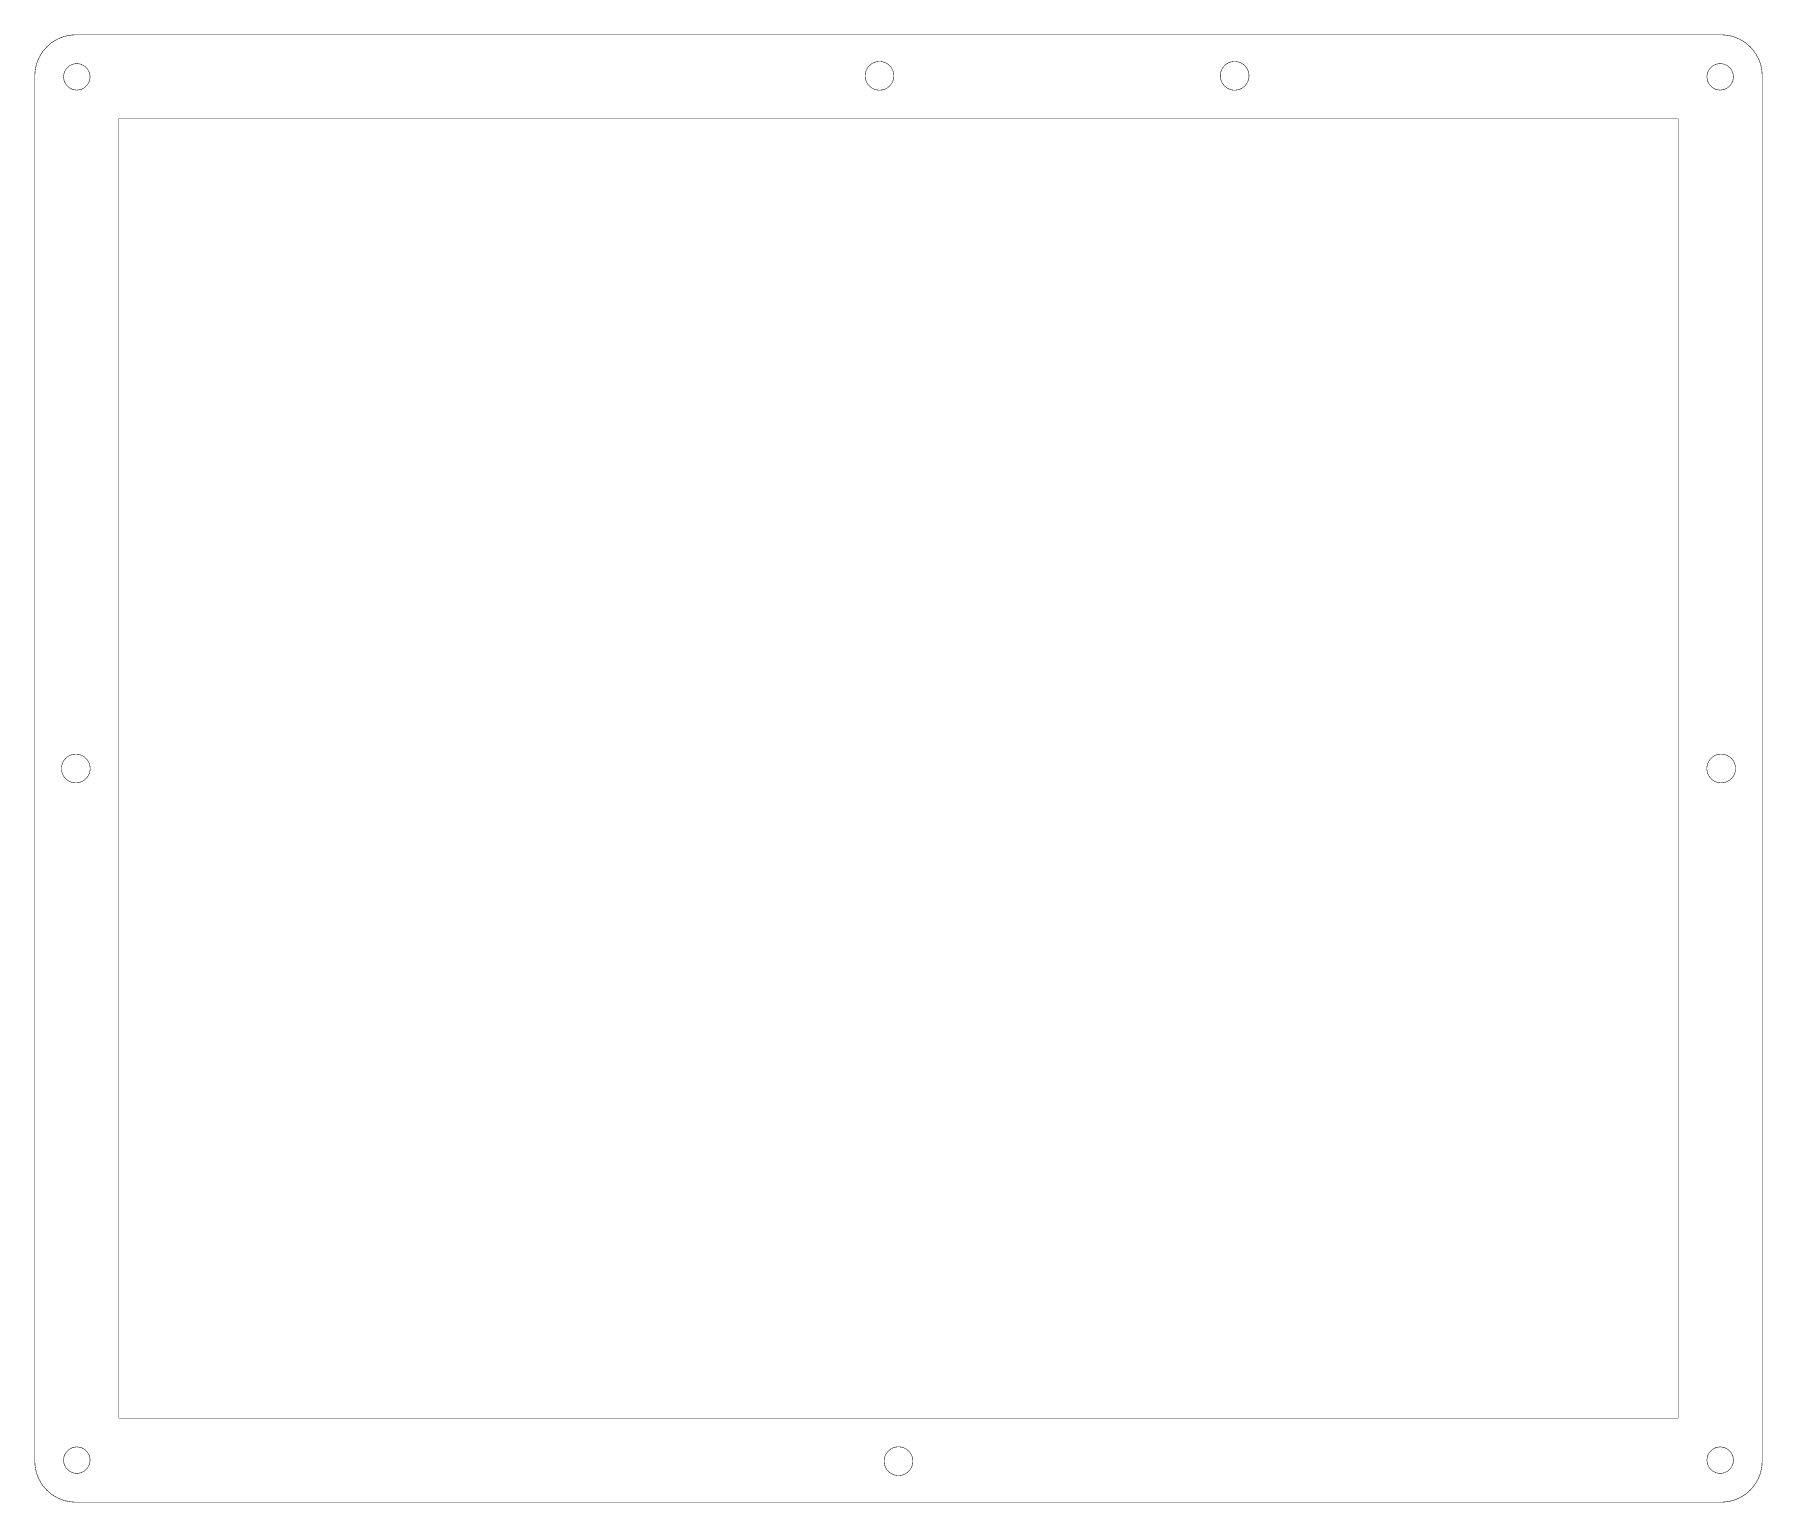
# Model space of a CAD drawing. Extents: x 0.2 to 5.18, y 0.2 to 4.43.
import ezdxf

# ---------------------------------------------------------------- set-up
doc = ezdxf.new("R2010")
doc.units = 0
doc.layers.get('0').update_dxf_attribs({"linetype": 'CONTINUOUS'})

msp = doc.modelspace()

# ---------------------------------------------------------------- linework, layer by layer
at = {"color": 5, "const_width": 0.001488}
for points in [[(5.05707, 4.43033), (5.0664, 4.42996), (5.07557, 4.42893), (5.08475, 4.42708), (5.09364, 4.42458), (5.10232, 4.42139), (5.11074, 4.41749), (5.11887, 4.41292), (5.12657, 4.40782), (5.13385, 4.40207), (5.14068, 4.39578), (5.14697, 4.38894), (5.15267, 4.38167), (5.15782, 4.37397), (5.16238, 4.36583), (5.16624, 4.35747), (5.16949, 4.34874), (5.17199, 4.33985), (5.17383, 4.33074), (5.17486, 4.3215), (5.17529, 4.31222), (5.17524, 0.320042), (5.17486, 0.310818), (5.17383, 0.301594), (5.17199, 0.292481), (5.16949, 0.283583), (5.16624, 0.274849), (5.16238, 0.266493), (5.15782, 0.258356), (5.15267, 0.250651), (5.14697, 0.243381), (5.14068, 0.236546), (5.13385, 0.230251), (5.12657, 0.224501), (5.11887, 0.219401), (5.11074, 0.214844), (5.10232, 0.210992), (5.09364, 0.207736), (5.08475, 0.20524), (5.07557, 0.203396), (5.0664, 0.202365), (5.05707, 0.201932), (0.314996, 0.201932), (0.305718, 0.202365), (0.296496, 0.203396), (0.287381, 0.20524), (0.278483, 0.207736), (0.269749, 0.210992), (0.261393, 0.214844), (0.253256, 0.219401), (0.245551, 0.224501), (0.238282, 0.230251), (0.231446, 0.236546), (0.225151, 0.243381), (0.219401, 0.250651), (0.214301, 0.258356), (0.209744, 0.266493), (0.205892, 0.274849), (0.202636, 0.283583), (0.200142, 0.292481), (0.198296, 0.301594), (0.197265, 0.310818), (0.196832, 0.320096), (0.196886, 4.31222), (0.197265, 4.3215), (0.198296, 4.33074), (0.200142, 4.33985), (0.202636, 4.34874), (0.205892, 4.35747), (0.209744, 4.36583), (0.214301, 4.37397), (0.219401, 4.38167), (0.225151, 4.38894), (0.231446, 4.39578), (0.238282, 4.40207), (0.245551, 4.40782), (0.253256, 4.41292), (0.261393, 4.41749), (0.269749, 4.42139), (0.278483, 4.42458), (0.287381, 4.42708), (0.296496, 4.42893), (0.305718, 4.42996), (0.314996, 4.43039), (5.05707, 4.43033)], [(0.306044, 4.34581), (0.295356, 4.34033), (0.286893, 4.33187), (0.281412, 4.32118), (0.279514, 4.30931), (0.281412, 4.29742), (0.286893, 4.28674), (0.295356, 4.27826), (0.306044, 4.27279), (0.317925, 4.27089), (0.329807, 4.27279), (0.340494, 4.27826), (0.348958, 4.28674), (0.354438, 4.29742), (0.356282, 4.30931), (0.354438, 4.32118), (0.348958, 4.33187), (0.340494, 4.34033), (0.329807, 4.34581), (0.317925, 4.34765), (0.306044, 4.34581)], [(2.6281, 4.35346), (2.62483, 4.35308), (2.62164, 4.35243), (2.61854, 4.35157), (2.61546, 4.35047), (2.61253, 4.34907), (2.60969, 4.3475), (2.60699, 4.34571), (2.60444, 4.34369), (2.60211, 4.34147), (2.59987, 4.33908), (2.59787, 4.33653), (2.59608, 4.33382), (2.59446, 4.331), (2.5931, 4.32807), (2.59196, 4.32503), (2.5911, 4.32189), (2.5905, 4.31874), (2.59006, 4.31549), (2.58996, 4.31222), (2.59006, 4.30897), (2.5905, 4.30578), (2.5911, 4.30257), (2.59196, 4.29949), (2.5931, 4.29644), (2.59446, 4.29351), (2.59608, 4.29064), (2.59787, 4.28792), (2.59987, 4.28543), (2.60211, 4.28304), (2.60444, 4.28082), (2.60699, 4.27881), (2.60969, 4.27696), (2.61253, 4.27539), (2.61546, 4.27403), (2.61854, 4.27294), (2.62164, 4.27208), (2.62483, 4.27138), (2.6281, 4.27106), (2.63129, 4.27089), (2.63456, 4.27106), (2.63775, 4.27138), (2.64094, 4.27208), (2.64404, 4.27294), (2.64714, 4.27403), (2.65007, 4.27539), (2.65289, 4.27696), (2.6556, 4.27881), (2.65815, 4.28082), (2.66054, 4.28304), (2.66271, 4.28543), (2.66471, 4.28792), (2.66656, 4.29064), (2.66812, 4.29351), (2.66949, 4.29644), (2.67063, 4.29949), (2.6715, 4.30257), (2.67215, 4.30578), (2.67253, 4.30897), (2.67264, 4.31222), (2.67253, 4.31549), (2.67215, 4.31874), (2.6715, 4.32189), (2.67063, 4.32503), (2.66949, 4.32807), (2.66812, 4.331), (2.66656, 4.33382), (2.66471, 4.33653), (2.66271, 4.33908), (2.66054, 4.34147), (2.65815, 4.34369), (2.6556, 4.34571), (2.65289, 4.3475), (2.65007, 4.34907), (2.64714, 4.35047), (2.64404, 4.35157), (2.64094, 4.35243), (2.63775, 4.35308), (2.63456, 4.35346), (2.63129, 4.35357), (2.6281, 4.35346)], [(3.65169, 4.35346), (3.64844, 4.35308), (3.64529, 4.35243), (3.64214, 4.35157), (3.63911, 4.35047), (3.63612, 4.34907), (3.63331, 4.3475), (3.63064, 4.34571), (3.6281, 4.34369), (3.62571, 4.34147), (3.62349, 4.33908), (3.62147, 4.33653), (3.61968, 4.33382), (3.61806, 4.331), (3.61675, 4.32807), (3.61561, 4.32503), (3.61475, 4.32189), (3.6141, 4.31874), (3.61372, 4.31549), (3.61361, 4.31222), (3.61372, 4.30897), (3.6141, 4.30578), (3.61475, 4.30257), (3.61561, 4.29949), (3.61675, 4.29644), (3.61806, 4.29351), (3.61968, 4.29064), (3.62147, 4.28792), (3.62349, 4.28543), (3.62571, 4.28304), (3.6281, 4.28082), (3.63064, 4.27881), (3.63331, 4.27696), (3.63612, 4.27539), (3.63911, 4.27403), (3.64214, 4.27294), (3.64529, 4.27208), (3.64844, 4.27138), (3.65169, 4.27106), (3.65494, 4.27089), (3.65815, 4.27106), (3.6614, 4.27138), (3.66456, 4.27208), (3.66769, 4.27294), (3.67074, 4.27403), (3.67372, 4.27539), (3.67654, 4.27696), (3.67919, 4.27881), (3.68175, 4.28082), (3.68414, 4.28304), (3.68636, 4.28543), (3.68837, 4.28792), (3.69015, 4.29064), (3.69179, 4.29351), (3.69308, 4.29644), (3.69422, 4.29949), (3.6951, 4.30257), (3.69575, 4.30578), (3.69613, 4.30897), (3.69624, 4.31222), (3.69613, 4.31549), (3.69575, 4.31874), (3.6951, 4.32189), (3.69422, 4.32503), (3.69308, 4.32807), (3.69179, 4.331), (3.69015, 4.33382), (3.68837, 4.33653), (3.68636, 4.33908), (3.68414, 4.34147), (3.68175, 4.34369), (3.67919, 4.34571), (3.67654, 4.3475), (3.67372, 4.34907), (3.67074, 4.35047), (3.66769, 4.35157), (3.66456, 4.35243), (3.6614, 4.35308), (3.65815, 4.35346), (3.65494, 4.35357), (3.65169, 4.35346)], [(5.04232, 4.34581), (5.03163, 4.34033), (5.02317, 4.33187), (5.01768, 4.32118), (5.01579, 4.30931), (5.01768, 4.29742), (5.02317, 4.28674), (5.03163, 4.27826), (5.04232, 4.27279), (5.05419, 4.27094), (5.06603, 4.27279), (5.07676, 4.27826), (5.08518, 4.28674), (5.09071, 4.29742), (5.09256, 4.30931), (5.09071, 4.32118), (5.08518, 4.33187), (5.07676, 4.34033), (5.06603, 4.34581), (5.05419, 4.34765), (5.04232, 4.34581)], [(0.438965, 4.18826), (4.93311, 4.18826), (4.93311, 0.444065), (0.438965, 0.444065), (0.438965, 4.18826)], [(0.31174, 2.35736), (0.308485, 2.35699), (0.305339, 2.35633), (0.302192, 2.35547), (0.299154, 2.35433), (0.296224, 2.35303), (0.293403, 2.3514), (0.29069, 2.34961), (0.28814, 2.3476), (0.285753, 2.34538), (0.283529, 2.34299), (0.281521, 2.34044), (0.279731, 2.33778), (0.278157, 2.33496), (0.276747, 2.33197), (0.275663, 2.32894), (0.274794, 2.32579), (0.274143, 2.32264), (0.273762, 2.31939), (0.2736, 2.31619), (0.273762, 2.31293), (0.274143, 2.30974), (0.274794, 2.30653), (0.275663, 2.30339), (0.276747, 2.30035), (0.278157, 2.29736), (0.279731, 2.29454), (0.281521, 2.29189), (0.283529, 2.28933), (0.285753, 2.28694), (0.28814, 2.28472), (0.29069, 2.28271), (0.293403, 2.28093), (0.296224, 2.27929), (0.299154, 2.278), (0.302192, 2.27686), (0.305339, 2.27599), (0.308485, 2.27533), (0.31174, 2.27496), (0.314996, 2.27485), (0.318251, 2.27496), (0.321451, 2.27533), (0.324653, 2.27599), (0.327746, 2.27686), (0.330783, 2.278), (0.333713, 2.27929), (0.336589, 2.28093), (0.339301, 2.28271), (0.341797, 2.28472), (0.344239, 2.28694), (0.346408, 2.28933), (0.348415, 2.29189), (0.350261, 2.29454), (0.351833, 2.29736), (0.35319, 2.30035), (0.354275, 2.30339), (0.355143, 2.30653), (0.355849, 2.30974), (0.356174, 2.31293), (0.356337, 2.31619), (0.356174, 2.31939), (0.355849, 2.32264), (0.355143, 2.32579), (0.354275, 2.32894), (0.35319, 2.33197), (0.351833, 2.33496), (0.350261, 2.33778), (0.348415, 2.34044), (0.346408, 2.34299), (0.344239, 2.34538), (0.341797, 2.3476), (0.339301, 2.34961), (0.336589, 2.3514), (0.333713, 2.35303), (0.330783, 2.35433), (0.327746, 2.35547), (0.324653, 2.35633), (0.321451, 2.35699), (0.318251, 2.35736), (0.314996, 2.35747), (0.31174, 2.35736)], [(5.05388, 2.35736), (5.05067, 2.35699), (5.04747, 2.35633), (5.04438, 2.35547), (5.04135, 2.35433), (5.03842, 2.35303), (5.03554, 2.3514), (5.03282, 2.34961), (5.03033, 2.3476), (5.02789, 2.34538), (5.02572, 2.34299), (5.02371, 2.34044), (5.02186, 2.33778), (5.02029, 2.33496), (5.01893, 2.33197), (5.01785, 2.32894), (5.01699, 2.32579), (5.01628, 2.32264), (5.01594, 2.31939), (5.01579, 2.31619), (5.01594, 2.31293), (5.01628, 2.30974), (5.01699, 2.30653), (5.01785, 2.30339), (5.01893, 2.30035), (5.02029, 2.29736), (5.02186, 2.29454), (5.02371, 2.29189), (5.02572, 2.28933), (5.02789, 2.28694), (5.03033, 2.28472), (5.03282, 2.28271), (5.03554, 2.28093), (5.03842, 2.27929), (5.04135, 2.278), (5.04438, 2.27686), (5.04747, 2.27599), (5.05067, 2.27533), (5.05388, 2.27496), (5.05707, 2.27485), (5.06033, 2.27496), (5.06364, 2.27533), (5.06679, 2.27599), (5.06993, 2.27686), (5.07297, 2.278), (5.07585, 2.27929), (5.07872, 2.28093), (5.08143, 2.28271), (5.08399, 2.28472), (5.08637, 2.28694), (5.0886, 2.28933), (5.0906, 2.29189), (5.09239, 2.29454), (5.09397, 2.29736), (5.09532, 2.30035), (5.09646, 2.30339), (5.09733, 2.30653), (5.09799, 2.30974), (5.09836, 2.31293), (5.09847, 2.31619), (5.09836, 2.31939), (5.09799, 2.32264), (5.09733, 2.32579), (5.09646, 2.32894), (5.09532, 2.33197), (5.09397, 2.33496), (5.09239, 2.33778), (5.0906, 2.34044), (5.0886, 2.34299), (5.08637, 2.34538), (5.08399, 2.3476), (5.08143, 2.34961), (5.07872, 2.3514), (5.07585, 2.35303), (5.07297, 2.35433), (5.06993, 2.35547), (5.06679, 2.35633), (5.06364, 2.35699), (5.06033, 2.35736), (5.05707, 2.35747), (5.05388, 2.35736)], [(0.306044, 0.359537), (0.295356, 0.354058), (0.286893, 0.345594), (0.281412, 0.334907), (0.279514, 0.323025), (0.281412, 0.311143), (0.286893, 0.300456), (0.295356, 0.291992), (0.306044, 0.286513), (0.317925, 0.284668), (0.329807, 0.286513), (0.340494, 0.291992), (0.348958, 0.300456), (0.354438, 0.311143), (0.356282, 0.323025), (0.354438, 0.334907), (0.348958, 0.345594), (0.340494, 0.354058), (0.329807, 0.359537), (0.317925, 0.361382), (0.306044, 0.359537)], [(2.68283, 0.361274), (2.67964, 0.360949), (2.67643, 0.360243), (2.67329, 0.359375), (2.67025, 0.35829), (2.66726, 0.356933), (2.66444, 0.35536), (2.66178, 0.353515), (2.65924, 0.351508), (2.65685, 0.349338), (2.65462, 0.346897), (2.65261, 0.344401), (2.65082, 0.341689), (2.64919, 0.338867), (2.64789, 0.335883), (2.64675, 0.332844), (2.64589, 0.329753), (2.64524, 0.326551), (2.64486, 0.323351), (2.64475, 0.320042), (2.64486, 0.31684), (2.64524, 0.313585), (2.64589, 0.310439), (2.64675, 0.307292), (2.64789, 0.304254), (2.64919, 0.301324), (2.65082, 0.298503), (2.65261, 0.29579), (2.65462, 0.29324), (2.65685, 0.290853), (2.65924, 0.288629), (2.66178, 0.286621), (2.66444, 0.284831), (2.66726, 0.283257), (2.67025, 0.281847), (2.67329, 0.280761), (2.67643, 0.279893), (2.67964, 0.279243), (2.68283, 0.278863), (2.68608, 0.2787), (2.68929, 0.278863), (2.69254, 0.279243), (2.69569, 0.279893), (2.69883, 0.280761), (2.70188, 0.281847), (2.70486, 0.283257), (2.70768, 0.284831), (2.71035, 0.286621), (2.71289, 0.288629), (2.71528, 0.290853), (2.7175, 0.29324), (2.71951, 0.29579), (2.72131, 0.298503), (2.72293, 0.301324), (2.72424, 0.304254), (2.72538, 0.307292), (2.72624, 0.310439), (2.72689, 0.313585), (2.72726, 0.31684), (2.72738, 0.320042), (2.72726, 0.323351), (2.72689, 0.326551), (2.72624, 0.329753), (2.72538, 0.332844), (2.72424, 0.335883), (2.72293, 0.338867), (2.72131, 0.341689), (2.71951, 0.344401), (2.7175, 0.346897), (2.71528, 0.349338), (2.71289, 0.351508), (2.71035, 0.353515), (2.70768, 0.35536), (2.70486, 0.356933), (2.70188, 0.35829), (2.69883, 0.359375), (2.69569, 0.360243), (2.69254, 0.360949), (2.68929, 0.361274), (2.68608, 0.361382), (2.68283, 0.361274)], [(5.04232, 0.359537), (5.03163, 0.354058), (5.02317, 0.345594), (5.01768, 0.334907), (5.01579, 0.323025), (5.01768, 0.311143), (5.02317, 0.300456), (5.03163, 0.291992), (5.04232, 0.286513), (5.05419, 0.284668), (5.06603, 0.286513), (5.07676, 0.291992), (5.08518, 0.300456), (5.09071, 0.311143), (5.09256, 0.323025), (5.09071, 0.334907), (5.08518, 0.345594), (5.07676, 0.354058), (5.06603, 0.359537), (5.05419, 0.361382), (5.04232, 0.359537)]]:
    msp.add_lwpolyline(points, close=True, dxfattribs=at)

doc.saveas('drawing.dxf')
